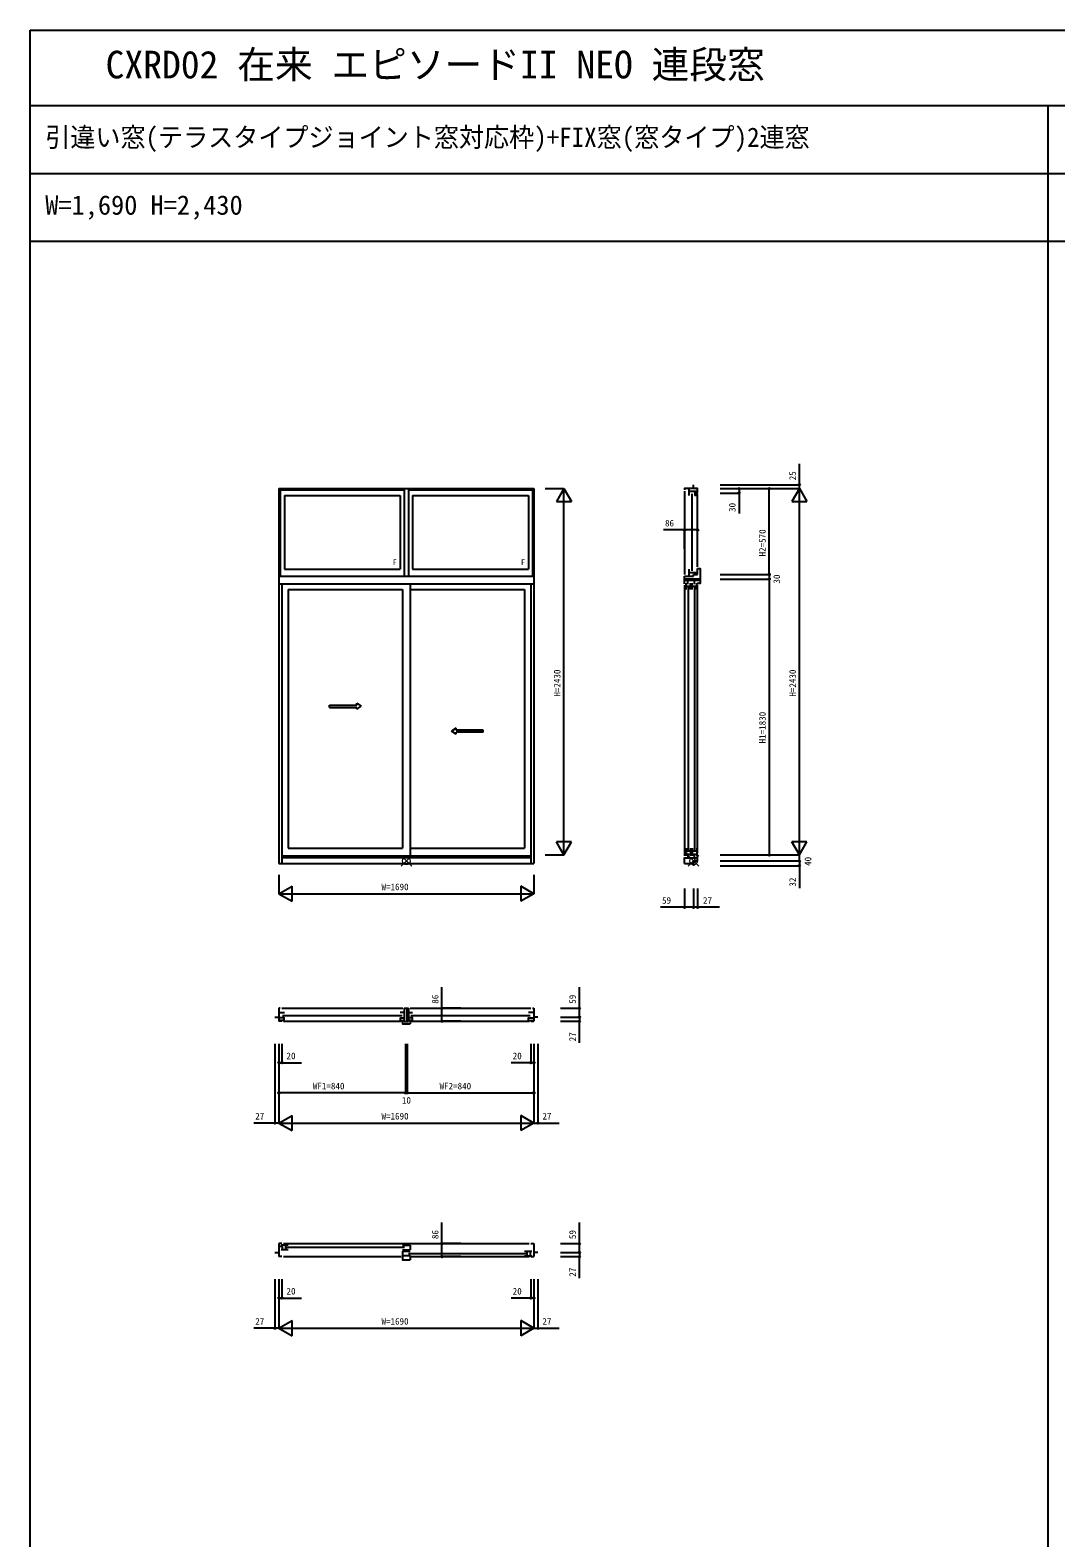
# Model space of a CAD drawing. Units: millimetres, scale not verified. Extents: x -13750 to 13750, y -10000 to 10000.
# Drawn here: x -13750 to -6949, y 0 to 10000 of the extents above; entities that cross this region are included whole.
import ezdxf
from ezdxf.enums import TextEntityAlignment as Align

# ---------------------------------------------------------------- set-up
doc = ezdxf.new("R2010")
doc.units = ezdxf.units.MM
doc.header["$LTSCALE"] = 50
for name, color, linetype in [('0-0_0', 7, 'Continuous'), ('0-1_YKK_A1', 4, 'Continuous'), ('0-2_YKK_B1', 4, 'Continuous'), ('0-3_YKK_C1', 4, 'Continuous'), ('0-4_YKK_F1', 7, 'Continuous'), ('0-6_YKK_N1', 2, 'Continuous')]:
    doc.layers.add(name, color=color, linetype=linetype)
doc.layers.add('0-5_YKK_IN', color=1, linetype='Continuous', lineweight=18)
doc.styles.add('ＭＳ ゴシック', font='')
doc.styles.get('ＭＳ ゴシック').set_extended_font_data('MS Gothic')

msp = doc.modelspace()

# ---------------------------------------------------------------- linework, layer by layer
at = {"layer": '0-1_YKK_A1'}
for p, q in [((-12100.5, 6959.5), (-12100.5, 4472.5)), ((-12100.5, 6959.5), (-10410.5, 6959.5)), ((-12091.5, 6959.5), (-12091.5, 6378.5)), ((-12091.5, 6952), (-11269.5, 6952)), ((-12064.5, 6913.5), (-11296.5, 6913.5)), ((-12064.5, 6913.5), (-12064.5, 6425.5)), ((-11296.5, 6913.5), (-11296.5, 6425.5)), ((-11269.5, 6959.5), (-11269.5, 6378.5)), ((-11241.5, 6959.5), (-11241.5, 6378.5)), ((-11241.5, 6952), (-10419.5, 6952)), ((-11214.5, 6913.5), (-10446.5, 6913.5)), ((-11214.5, 6913.5), (-11214.5, 6425.5)), ((-10446.5, 6913.5), (-10446.5, 6425.5)), ((-10419.5, 6959.5), (-10419.5, 6378.5)), ((-10410.5, 6959.5), (-10410.5, 4472.5)), ((-12064.5, 6425.5), (-11296.5, 6425.5)), ((-11214.5, 6425.5), (-10446.5, 6425.5)), ((-12100.5, 6378.5), (-10410.5, 6378.5)), ((-12100.5, 6328.5), (-10410.5, 6328.5)), ((-12080.5, 6328.5), (-12080.5, 4472.5)), ((-11230.5, 6328.5), (-11230.5, 4522.5)), ((-10430.5, 6328.5), (-10430.5, 4472.5)), ((-12038.5, 6290.5), (-11280.5, 6290.5)), ((-12038.5, 6290.5), (-12038.5, 4575.5)), ((-11280.5, 6290.5), (-11280.5, 4575.5)), ((-11230.5, 6290.5), (-10472.5, 6290.5)), ((-10472.5, 6290.5), (-10472.5, 4575.5)), ((-11764.51, 5523), (-11584.5, 5523)), ((-11764.5, 5508), (-11764.5, 5523)), ((-11764.5, 5508), (-11584.5, 5508)), ((-11584.5, 5523), (-11584.5, 5535.51)), ((-11584.5, 5535.51), (-11554.5, 5515.51)), ((-11584.5, 5495.51), (-11554.5, 5515.51)), ((-11584.5, 5495.51), (-11584.5, 5508)), ((-10926.5, 5370.51), (-10956.5, 5350.51)), ((-10926.5, 5330.51), (-10956.5, 5350.51)), ((-10926.5, 5358), (-10926.5, 5370.51)), ((-10746.49, 5357.99), (-10926.5, 5358)), ((-10926.5, 5330.51), (-10926.5, 5343)), ((-10746.5, 5343), (-10926.5, 5343)), ((-10746.5, 5343), (-10746.5, 5357.99)), ((-12080.5, 4522.5), (-10430.5, 4522.5)), ((-12080.5, 4512.5), (-10430.5, 4512.5)), ((-12038.5, 4575.5), (-11280.5, 4575.5)), ((-11230.5, 4575.5), (-10472.5, 4575.5)), ((-12100.5, 4472.5), (-10410.5, 4472.5))]:
    msp.add_line(p, q, dxfattribs=at)
at = {"layer": '0-2_YKK_B1'}
for p, q in [((-12091.5, 3512.5), (-12100.5, 3512.5)), ((-12100.5, 3512.5), (-12100.5, 3426.5)), ((-12081.5, 3512.5), (-11279.5, 3512.5)), ((-11269.5, 3512.5), (-11241.5, 3512.5)), ((-11269.5, 3512.5), (-11269.5, 3424.8)), ((-11252, 3512.5), (-11252, 3424.8)), ((-11241.5, 3512.5), (-11241.5, 3424.8)), ((-11231.5, 3512.5), (-10429.5, 3512.5)), ((-10419.5, 3512.5), (-10410.5, 3512.5)), ((-10410.5, 3512.5), (-10410.5, 3426.5)), ((-12127.5, 3453.5), (-12100.5, 3453.5)), ((-12100.5, 3485), (-12064.5, 3485)), ((-12066, 3431), (-12100.5, 3431)), ((-12080.5, 3426.5), (-12100.5, 3426.5)), ((-12076.5, 3465.5), (-11284.5, 3465.5)), ((-12070.5, 3426.5), (-11290.5, 3426.5)), ((-11269.5, 3485), (-11296.5, 3485)), ((-11295, 3431), (-11269.5, 3431)), ((-11269.5, 3424.8), (-11241.5, 3424.8)), ((-11241.5, 3485), (-11214.5, 3485)), ((-11216, 3431), (-11241.5, 3431)), ((-11230.5, 3431), (-11230.5, 3409.5)), ((-11226.5, 3465.5), (-10434.5, 3465.5)), ((-11220.5, 3426.5), (-10440.5, 3426.5)), ((-10410.5, 3485), (-10446.5, 3485)), ((-10445, 3431), (-10410.5, 3431)), ((-10430.5, 3426.5), (-10410.5, 3426.5)), ((-10383.5, 3453.5), (-10410.5, 3453.5)), ((-12080.5, 1951.5), (-12100.5, 1951.5)), ((-12100.5, 1951.5), (-12100.5, 1865.5)), ((-12080.5, 1932.5), (-12100.5, 1932.5)), ((-12038.5, 1942), (-12086.5, 1942)), ((-12038.5, 1910.7), (-12086.5, 1910.7)), ((-12077, 1910.7), (-12077, 1942)), ((-12070.5, 1951.5), (-10440.5, 1951.5)), ((-12054.5, 1910.7), (-12054.5, 1942)), ((-12050.5, 1927.4), (-11268.5, 1927.4)), ((-11280.5, 1942), (-11230.5, 1942)), ((-11280.5, 1910.3), (-11230.5, 1910.3)), ((-11280.5, 1901.3), (-11230.5, 1901.3)), ((-11230.5, 1942), (-11230.5, 1910.3)), ((-10472.5, 1901), (-10424.5, 1901)), ((-10456.5, 1901), (-10456.5, 1869.7)), ((-10434, 1901), (-10434, 1869.7)), ((-10430.5, 1951.5), (-10410.5, 1951.5)), ((-10410.5, 1951.5), (-10410.5, 1865.5)), ((-12127.5, 1892.5), (-12100.5, 1892.5)), ((-12080.5, 1865.5), (-12100.5, 1865.5)), ((-12070.5, 1865.5), (-11290.5, 1865.5)), ((-11280.5, 1872.1), (-11230.5, 1872.1)), ((-11242.5, 1886.4), (-10460.5, 1886.4)), ((-11230.5, 1872.1), (-11230.5, 1844.5)), ((-11220.5, 1865.5), (-10440.5, 1865.5)), ((-10472.5, 1869.7), (-10424.5, 1869.7)), ((-10430.5, 1865.5), (-10410.5, 1865.5)), ((-10383.5, 1892.5), (-10410.5, 1892.5))]:
    msp.add_line(p, q, dxfattribs=at)
for points in [[(-12066, 3431), (-12066, 3449.5), (-12100.5, 3449.5)], [(-11295, 3431), (-11295, 3449.5), (-11269.5, 3449.5)], [(-11280.5, 3431), (-11280.5, 3409.5), (-11230.5, 3409.5)], [(-11216, 3431), (-11216, 3449.5), (-11241.5, 3449.5)], [(-10445, 3431), (-10445, 3449.5), (-10410.5, 3449.5)], [(-11280.5, 1901.3), (-11280.5, 1844.5), (-11230.5, 1844.5)]]:
    msp.add_lwpolyline(points, dxfattribs=at)
at = {"layer": '0-3_YKK_C1'}
for p, q in [((-9410.7, 6942), (-9410.7, 6388.5)), ((-9381.7, 6959.5), (-9381.7, 6913.5)), ((-9324.7, 6940.5), (-9381.7, 6940.5)), ((-9363.7, 6925.5), (-9363.7, 6413.5)), ((-9351.7, 6959.5), (-9351.7, 6984.5)), ((-9343.2, 6940.5), (-9343.2, 6912.5)), ((-9327.7, 6912.5), (-9343.2, 6912.5)), ((-9327.7, 6912.5), (-9327.7, 6940.5)), ((-9324.7, 6439.5), (-9324.7, 6919.5)), ((-9381.7, 6425.5), (-9381.7, 6378.5)), ((-9381.7, 6402.5), (-9324.7, 6402.5)), ((-9324.7, 6389.5), (-9324.7, 6429.5)), ((-9410.7, 6378.5), (-9351.7, 6378.5)), ((-9410.7, 6328.5), (-9410.7, 6378.5)), ((-9307.7, 6359.5), (-9410.7, 6359.5)), ((-9410.7, 6351.5), (-9307.7, 6351.5)), ((-9410.7, 6318.5), (-9410.5, 4522.5)), ((-9400.7, 6290.5), (-9400.7, 6332.5)), ((-9371.1, 6309.9), (-9400.7, 6309.9)), ((-9390.2, 6324.5), (-9390.2, 6351.5)), ((-9386.4, 6302.5), (-9386.4, 4563.5)), ((-9371.1, 6290.5), (-9371.1, 6332.5)), ((-9359.7, 6290.5), (-9359.7, 6332.5)), ((-9330.1, 6309.9), (-9359.7, 6309.9)), ((-9351.7, 6389.5), (-9324.7, 6389.5)), ((-9351.7, 6378.5), (-9351.7, 6389.5)), ((-9346, 6324.5), (-9346, 6351.5)), ((-9345.4, 6302.5), (-9345.4, 4563.5)), ((-9330.1, 6290.5), (-9330.1, 6332.5)), ((-9324.5, 4539.5), (-9324.5, 6319.5)), ((-9410.5, 4472.5), (-9410.5, 4512.5)), ((-9410.5, 4511), (-9324.5, 4511)), ((-9400.7, 4575.5), (-9400.7, 4522.5)), ((-9371.1, 4553.9), (-9400.7, 4553.9)), ((-9371.1, 4531.8), (-9400.7, 4531.8)), ((-9388.5, 4529.5), (-9388.5, 4511)), ((-9371.1, 4575.5), (-9371.1, 4522.5)), ((-9359.7, 4575.5), (-9359.7, 4522.5)), ((-9330.1, 4553.9), (-9359.7, 4553.9)), ((-9330.1, 4531.8), (-9359.7, 4531.8)), ((-9347.5, 4529.5), (-9347.5, 4511)), ((-9330.1, 4575.5), (-9330.1, 4522.5)), ((-9410.5, 4472.5), (-9351.5, 4472.5)), ((-9351.5, 4489.5), (-9351.5, 4457.5))]:
    msp.add_line(p, q, dxfattribs=at)
for points in [[(-9324.7, 6929.5), (-9324.7, 6959.5), (-9410.7, 6959.5), (-9410.7, 6952)], [(-9324.7, 6429.5), (-9307.7, 6429.5), (-9307.7, 6329.5), (-9326.5, 6329.5)], [(-9351.5, 4489.5), (-9324.5, 4489.5), (-9324.5, 4529.5)]]:
    msp.add_lwpolyline(points, dxfattribs=at)
at = {"layer": '0-4_YKK_F1'}
for p, q in [((-13750, 10000), (13750, 10000)), ((-13750, -10000), (-13750, 10000)), ((-13750, 9500), (13250, 9500)), ((-7000, -10000), (-7000, 9500)), ((-13750, 9050), (13250, 9050)), ((-13750, 8600), (13250, 8600))]:
    msp.add_line(p, q, dxfattribs=at)
at = {"layer": '0-5_YKK_IN'}
for p, q in [((-11290.86, 4454.14), (-11220.14, 4524.86)), ((-11290.86, 4524.86), (-11220.14, 4454.14)), ((-9386.86, 4454.14), (-9316.14, 4524.86)), ((-9386.86, 4524.86), (-9316.14, 4454.14))]:
    msp.add_line(p, q, dxfattribs=at)
for centre in [(-11255.5, 4489.5), (-9351.5, 4489.5)]:
    msp.add_circle(centre, 25, dxfattribs=at)
at = {"layer": '0-6_YKK_N1'}
for p, q in [((-10335.5, 6959.5), (-10210.5, 6959.5)), ((-10210.5, 6959.5), (-10260.5, 6872.9)), ((-10210.5, 4529.5), (-10210.5, 6959.5)), ((-10210.5, 6959.5), (-10160.5, 6872.9)), ((-9174.7, 6984.5), (-8649.7, 6984.5)), ((-9174.7, 6929.5), (-9049.7, 6929.5)), ((-8849.7, 6389.5), (-8849.7, 6959.5)), ((-8649.7, 6959.5), (-8699.7, 6872.9)), ((-8649.7, 4529.5), (-8649.7, 6959.5)), ((-8649.7, 6959.5), (-8599.7, 6872.9)), ((-10260.5, 6872.9), (-10160.5, 6872.9)), ((-8699.7, 6872.9), (-8599.7, 6872.9)), ((-9410.7, 6560.06), (-9410.7, 6685.06)), ((-9324.7, 6560.06), (-9324.7, 6685.06)), ((-10210.5, 4529.5), (-10260.5, 4616.1)), ((-10160.5, 4616.1), (-10260.5, 4616.1)), ((-10210.5, 4529.5), (-10160.5, 4616.1)), ((-8649.7, 4529.5), (-8699.7, 4616.1)), ((-8599.7, 4616.1), (-8699.7, 4616.1)), ((-8649.7, 4529.5), (-8599.7, 4616.1)), ((-10335.5, 4529.5), (-10210.5, 4529.5)), ((-9174.7, 4529.5), (-8649.7, 4529.5)), ((-8649.7, 4489.5), (-8649.7, 4529.5)), ((-9174.7, 4489.5), (-8649.7, 4489.5)), ((-9174.7, 4457.5), (-8649.7, 4457.5)), ((-12100.5, 4397.5), (-12100.5, 4272.5)), ((-12100.5, 4272.5), (-12013.9, 4322.5)), ((-12013.9, 4222.5), (-12013.9, 4322.5)), ((-10410.5, 4272.5), (-10497.1, 4322.5)), ((-10497.1, 4322.5), (-10497.1, 4222.5)), ((-10410.5, 4397.5), (-10410.5, 4272.5)), ((-9410.5, 4307.5), (-9410.5, 4182.5)), ((-9351.5, 4307.5), (-9351.5, 4182.5)), ((-12100.5, 4272.5), (-10410.5, 4272.5)), ((-12100.5, 4272.5), (-12013.9, 4222.5)), ((-10410.5, 4272.5), (-10497.1, 4222.5)), ((-9178.93, 4182.5), (-9324.5, 4182.5)), ((-10894.52, 3512.5), (-11019.52, 3512.5)), ((-10233.5, 3512.5), (-10108.5, 3512.5)), ((-10233.5, 3426.5), (-10108.5, 3426.5)), ((-10108.5, 3453.5), (-10108.5, 3426.5)), ((-10108.5, 3283.07), (-10108.5, 3426.5)), ((-12127.5, 3276.5), (-12127.5, 2751.5)), ((-12080.5, 3276.5), (-12080.5, 3151.5)), ((-10430.5, 3276.5), (-10430.5, 3151.5)), ((-10383.5, 3276.5), (-10383.5, 2751.5)), ((-11250.5, 2951.5), (-10410.5, 2951.5)), ((-12100.5, 2751.5), (-12013.9, 2801.5)), ((-12013.9, 2701.5), (-12013.9, 2801.5)), ((-10410.5, 2751.5), (-10497.1, 2801.5)), ((-10497.1, 2801.5), (-10497.1, 2701.5)), ((-12100.5, 2751.5), (-10410.5, 2751.5)), ((-12100.5, 2751.5), (-12013.9, 2701.5)), ((-10410.5, 2751.5), (-10497.1, 2701.5)), ((-10894.52, 1951.5), (-11019.52, 1951.5)), ((-10233.5, 1951.5), (-10108.5, 1951.5)), ((-10233.5, 1892.5), (-10108.5, 1892.5)), ((-10233.5, 1865.5), (-10108.5, 1865.5)), ((-10108.5, 1892.5), (-10108.5, 1865.5)), ((-10108.5, 1722.07), (-10108.5, 1865.5)), ((-12127.5, 1715.5), (-12127.5, 1390.5)), ((-12080.5, 1715.5), (-12080.5, 1590.5)), ((-10430.5, 1715.5), (-10430.5, 1590.5)), ((-10383.5, 1715.5), (-10383.5, 1390.5)), ((-12100.5, 1390.5), (-12013.9, 1440.5)), ((-12013.9, 1340.5), (-12013.9, 1440.5)), ((-10410.5, 1390.5), (-10497.1, 1440.5)), ((-10497.1, 1440.5), (-10497.1, 1340.5)), ((-12100.5, 1390.5), (-10410.5, 1390.5)), ((-12100.5, 1390.5), (-12013.9, 1340.5)), ((-10410.5, 1390.5), (-10497.1, 1340.5))]:
    msp.add_line(p, q, dxfattribs=at)
for points in [[(-9174.7, 6959.5), (-8649.7, 6959.5), (-8649.7, 6984.5), (-8649.7, 7124.5)], [(-9049.7, 6959.5), (-9049.7, 6929.5), (-9049.7, 6794.5)], [(-9324.7, 6685.06), (-9410.7, 6685.06), (-9550.7, 6685.06)], [(-9174.7, 6389.5), (-8849.7, 6389.5), (-8849.7, 6359.5)], [(-9174.7, 6359.5), (-8849.7, 6359.5), (-8849.7, 4529.5)], [(-8649.7, 4489.5), (-8649.7, 4457.5), (-8649.7, 4309.5)], [(-9324.5, 4307.5), (-9324.5, 4182.5), (-9351.5, 4182.5)], [(-9351.5, 4182.5), (-9410.5, 4182.5), (-9570.5, 4182.5)], [(-10894.52, 3426.5), (-11019.52, 3426.5), (-11019.52, 3512.5), (-11019.52, 3652.5)], [(-10233.5, 3453.5), (-10108.5, 3453.5), (-10108.5, 3512.5), (-10108.5, 3652.5)], [(-12100.5, 3276.5), (-12100.5, 2751.5), (-12127.5, 2751.5), (-12267.5, 2751.5)], [(-11260.5, 3276.5), (-11260.5, 2951.5), (-12100.5, 2951.5)], [(-11250.5, 3276.5), (-11250.5, 2951.5), (-11260.5, 2951.5)], [(-10410.5, 3276.5), (-10410.5, 2751.5), (-10383.5, 2751.5), (-10243.5, 2751.5)], [(-12100.5, 3151.5), (-12080.5, 3151.5), (-11950.5, 3151.5)], [(-10410.5, 3151.5), (-10430.5, 3151.5), (-10560.5, 3151.5)], [(-10894.52, 1865.5), (-11019.52, 1865.5), (-11019.52, 1951.5), (-11019.52, 2091.5)], [(-10108.5, 1892.5), (-10108.5, 1951.5), (-10108.5, 2091.5)], [(-12100.5, 1715.5), (-12100.5, 1390.5), (-12127.5, 1390.5), (-12267.5, 1390.5)], [(-10410.5, 1715.5), (-10410.5, 1390.5), (-10383.5, 1390.5), (-10243.5, 1390.5)], [(-12100.5, 1590.5), (-12080.5, 1590.5), (-11950.5, 1590.5)], [(-10410.5, 1590.5), (-10430.5, 1590.5), (-10560.5, 1590.5)]]:
    msp.add_lwpolyline(points, dxfattribs=at)
for centre in [(-9049.7, 6959.5), (-9049.7, 6929.5), (-8849.7, 6959.5), (-8649.7, 6984.5), (-9410.7, 6685.06), (-9324.7, 6685.06), (-8849.7, 6389.5), (-8849.7, 6359.5), (-8849.7, 4529.5), (-8649.7, 4489.5), (-8649.7, 4457.5), (-9410.5, 4182.5), (-9351.5, 4182.5), (-9324.5, 4182.5), (-11019.52, 3512.5), (-10108.5, 3512.5), (-11019.52, 3426.5), (-10108.5, 3453.5), (-10108.5, 3426.5), (-12100.5, 3151.5), (-12080.5, 3151.5), (-10430.5, 3151.5), (-10410.5, 3151.5), (-12100.5, 2951.5), (-11260.5, 2951.5), (-11250.5, 2951.5), (-10410.5, 2951.5), (-12127.5, 2751.5), (-10383.5, 2751.5), (-11019.52, 1951.5), (-10108.5, 1951.5), (-11019.52, 1865.5), (-10108.5, 1892.5), (-10108.5, 1865.5), (-12100.5, 1590.5), (-12080.5, 1590.5), (-10430.5, 1590.5), (-10410.5, 1590.5), (-12127.5, 1390.5), (-10383.5, 1390.5)]:
    msp.add_circle(centre, 5, dxfattribs=at)

# ---------------------------------------------------------------- texts
at = {"layer": '0-0_0', "style": 'ＭＳ ゴシック'}
for s, height, p in [('CXRD02 在来 エピソードII NEO 連段窓', 183.3, (-13250, 9625)), ('W=1,690 H=2,430', 128.3, (-13650, 8737.5))]:
    msp.add_text(s, height=height, dxfattribs=at).set_placement(p, align=Align.BOTTOM_LEFT)
at = {"layer": '0-0_0', "style": 'ＭＳ ゴシック', "width": 0.95}
msp.add_text('引違い窓(テラスタイプジョイント窓対応枠)+FIX窓(窓タイプ)2連窓', height=128.3, dxfattribs=at).set_placement((-13650, 9187.5), align=Align.BOTTOM_LEFT)
at = {"layer": '0-1_YKK_A1', "style": 'ＭＳ ゴシック'}
for p in [(-11345.89, 6442.08), (-10495.89, 6442.08)]:
    msp.add_text('F', height=36.66, dxfattribs=at).set_placement(p, align=Align.BOTTOM_LEFT)
at = {"layer": '0-6_YKK_N1', "style": 'ＭＳ ゴシック'}
for s, p in [('25', (-8659.7, 7014.5)), ('30', (-9059.7, 6804.5)), ('H2=570', (-8859.7, 6509.5)), ('30', (-8764.87, 6329.47)), ('H=2430', (-10220.5, 5579.5)), ('H=2430', (-8659.7, 5579.5)), ('H1=1830', (-8859.7, 5269.5)), ('40', (-8557.79, 4456.79)), ('32', (-8659.7, 4319.5)), ('86', (-11029.52, 3542.5)), ('59', (-10118.5, 3542.5)), ('27', (-10118.5, 3293.07)), ('86', (-11029.52, 1981.5)), ('59', (-10118.5, 1981.5)), ('27', (-10118.5, 1732.07))]:
    msp.add_text(s, height=43.99, rotation=90, dxfattribs=at).set_placement(p, align=Align.BOTTOM_LEFT)
for s, p in [('86', (-9540.7, 6695.06)), ('W=1690', (-11420.5, 4282.5)), ('59', (-9560.5, 4192.5)), ('27', (-9288.93, 4192.5)), ('20', (-12050.5, 3161.5)), ('20', (-10550.5, 3161.5)), ('WF1=840', (-11875.5, 2961.5)), ('WF2=840', (-11035.5, 2961.5)), ('10', (-11285.09, 2866.67)), ('27', (-12257.5, 2761.5)), ('W=1690', (-11420.5, 2761.5)), ('27', (-10353.5, 2761.5)), ('20', (-12050.5, 1600.5)), ('20', (-10550.5, 1600.5)), ('27', (-12257.5, 1400.5)), ('W=1690', (-11420.5, 1400.5)), ('27', (-10353.5, 1400.5))]:
    msp.add_text(s, height=43.99, dxfattribs=at).set_placement(p, align=Align.BOTTOM_LEFT)

doc.saveas('drawing.dxf')
